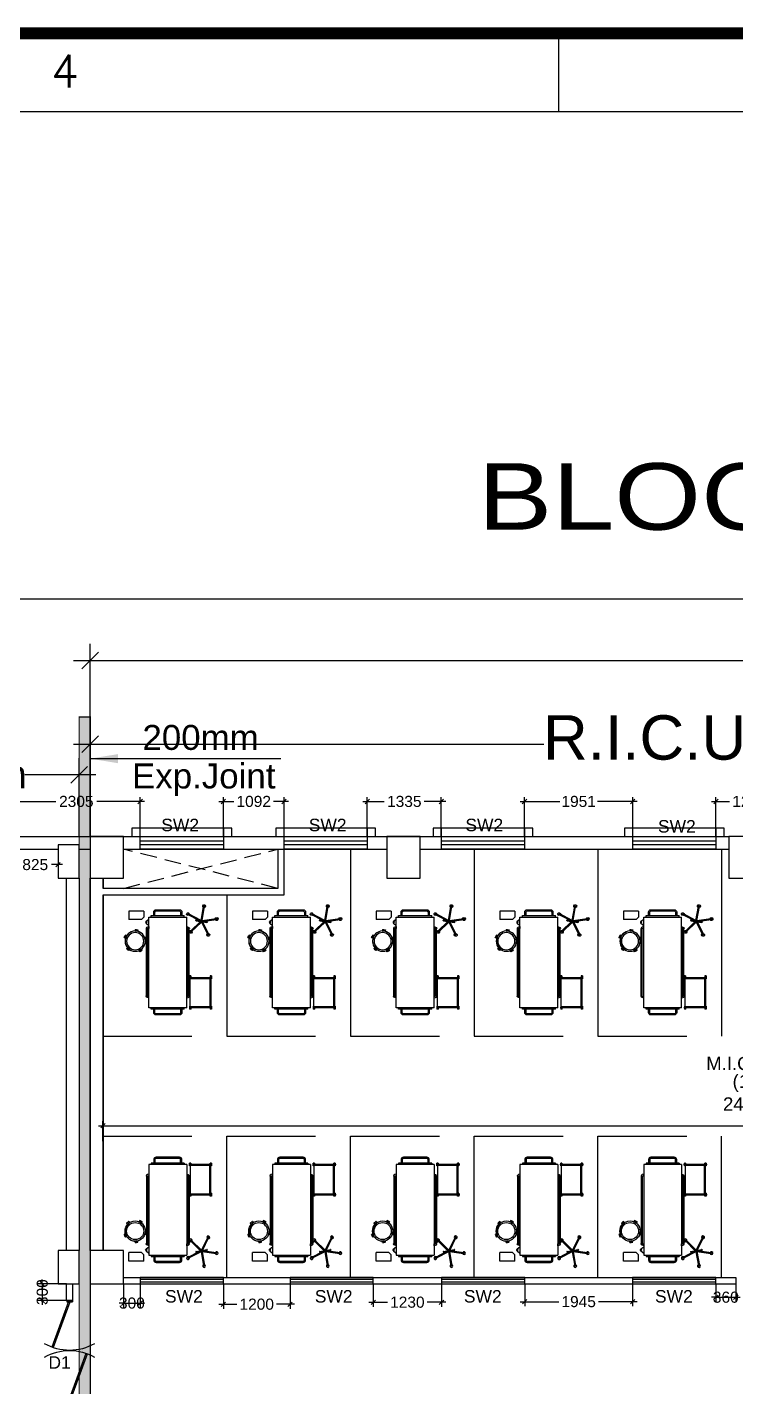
# Model space of a CAD drawing. Extents: x 7620542 to 7843793, y -6476226 to -6093835.
# Drawn here: x 7685352 to 7698124, y -6346936 to -6322426 of the extents above; entities that cross this region are included whole.
import ezdxf
from ezdxf.enums import TextEntityAlignment as Align

# ---------------------------------------------------------------- set-up
doc = ezdxf.new("R2010")
doc.units = 0
doc.header["$LTSCALE"] = 600
doc.header["$MEASUREMENT"] = 0
doc.header["$PDMODE"] = 35
doc.linetypes.add('DASHED', pattern=[0.75, 0.5, -0.25])
doc.linetypes.add('HIDDEN', pattern=[0.375, 0.25, -0.125])
doc.layers.get('0').update_dxf_attribs({"linetype": 'CONTINUOUS'})
doc.layers.get('Defpoints').update_dxf_attribs({"linetype": 'CONTINUOUS'})
for name, color, linetype in [('Beds', 33, 'CONTINUOUS'), ('BLOCKS-PROP', 2, 'CONTINUOUS'), ('DIM', 8, 'CONTINUOUS'), ('DIM-TEXT', 8, 'CONTINUOUS'), ('DOOR', 32, 'CONTINUOUS'), ('Ele Proje.', 7, 'CONTINUOUS'), ('Exp.Joint', 104, 'CONTINUOUS'), ('furniture', 33, 'CONTINUOUS'), ('joinery', 7, 'CONTINUOUS'), ('LA-column', 3, 'CONTINUOUS'), ('LOADING', 140, 'CONTINUOUS'), ('Room Dim', 1, 'CONTINUOUS'), ('TEXT', 6, 'CONTINUOUS'), ('TITLE', 7, 'CONTINUOUS'), ('Walls', 7, 'CONTINUOUS'), ('WIN', 151, 'CONTINUOUS'), ('Working Dim', 5, 'CONTINUOUS')]:
    doc.layers.add(name, color=color, linetype=linetype)
doc.styles.add('ari', font='arial.ttf')
doc.styles.add('ARIAL', font='arial.ttf')
doc.styles.add('ROMANS', font='romans.shx')
doc.styles.add('RT', font='romant.shx')
doc.styles.get("Standard").update_dxf_attribs({"font": 'romans.shx'})
doc.linetypes.add('ZIGZAG', pattern='A,0.0001,-0.2,[131,ltypeshp.shx,S=0.2,R=0,X=-0.2,Y=0],-0.4,[131,ltypeshp.shx,S=0.2,R=180,X=0.2,Y=0],-0.2', length=0.8001)
doc.dimstyles.new('int. dim', dxfattribs={"dimtxt": 450, "dimasz": 80, "dimexe": 80, "dimexo": 0, "dimgap": 70, "dimtad": 0, "dimdec": 0, "dimzin": 12, "dimdsep": 46, "dimtxsty": 'ari', "dimblk": 'OBLIQUE', "dimcen": 2, "dimdle": 80, "dimclrd": 256, "dimclre": 256, "dimclrt": 6, "dimadec": 0, "dimazin": 0, "dimtfac": 1, "dimtdec": 0, "dimtix": 1, "dimtmove": 2, "dimatfit": 3, "dimfxl": 1, "dimtolj": 1, "dimtzin": 0, "dimlwd": -1, "dimlwe": -1, "dimarcsym": 0})
doc.dimstyles.new('LA-Footing-dim', dxfattribs={"dimtxt": 300, "dimasz": 5, "dimexe": 25, "dimexo": 25, "dimgap": 5, "dimtad": 1, "dimdec": 0, "dimzin": 0, "dimdsep": 46, "dimtxsty": 'ROMANS', "dimblk": 'DOT', "dimcen": 0.09, "dimdle": 50, "dimclrd": 5, "dimclre": 5, "dimclrt": 6, "dimadec": 0, "dimazin": 0, "dimtfac": 1, "dimtdec": 0, "dimtix": 1, "dimtofl": 0, "dimtmove": 0, "dimatfit": 3, "dimfxl": 1, "dimtolj": 1, "dimtzin": 0, "dimarcsym": 0})
doc.dimstyles.new('STANDARD$0', dxfattribs={"dimscale": 0, "dimtxt": 150, "dimasz": 125, "dimexe": 0.75, "dimexo": 1, "dimgap": 25, "dimtad": 1, "dimdec": 0, "dimdsep": 46, "dimtxsty": 'Standard', "dimblk1": 'DOT', "dimblk2": 'DOT', "dimsah": 1, "dimcen": 2.5, "dimclrd": 1, "dimclre": 1, "dimclrt": 3, "dimadec": 0, "dimazin": 0, "dimtfac": 1, "dimtdec": 0, "dimtmove": 0, "dimatfit": 3, "dimldrblk": 'DOT', "dimfxl": 1, "dimtolj": 1, "dimtzin": 0, "dimarcsym": 0})
doc.dimstyles.new('TEXT', dxfattribs={"dimscale": 0, "dimtxt": 600, "dimasz": 300, "dimexe": 300, "dimexo": 30, "dimgap": 50, "dimtad": 0, "dimdec": 0, "dimzin": 0, "dimdsep": 46, "dimtxsty": 'RT', "dimblk": 'OBLIQUE', "dimcen": 0.09, "dimdle": 300, "dimclrd": 256, "dimclre": 256, "dimclrt": 170, "dimadec": 0, "dimazin": 0, "dimtfac": 1, "dimtdec": 0, "dimtofl": 0, "dimtmove": 2, "dimatfit": 3, "dimfxl": 1, "dimfrac": 2, "dimtolj": 1, "dimtzin": 0, "dimlwd": -1, "dimlwe": -1, "dimarcsym": 0})

# ---------------------------------------------------------------- blocks, each defined once
blk = doc.blocks.new('A$C66962185')
at = {"layer": 'TITLE', "color": 7}
blk.add_line((120.898, -140930.66), (120.898, -140928.365), dxfattribs=at)
at = {"layer": 'TITLE'}
blk.add_line((2.142, -140930.66), (360.704, -140930.66), dxfattribs=at)
at = {"layer": 'TITLE', "color": 7, "const_width": 0.355}
blk.add_lwpolyline([(363, -140928.365), (363, -141178.329), (0, -141178.329), (0, -140928.365)], close=True, dxfattribs=at)
at = {"layer": 'TITLE', "color": 7, "style": 'ROMANS'}
blk.add_text('4', height=0.952, dxfattribs=at).set_placement((106.412, -140929.478), align=Align.MIDDLE)
blk = doc.blocks.new('Z$W@#5624')
at = {"layer": 'DOOR'}
for p, q in [((19, 470), (840, 769)), ((28, 446), (849, 745)), ((0, 400), (0, 499)), ((0, 499), (25, 499)), ((25, 400), (25, 499)), ((183, 529), (192, 506)), ((188, 518), (680, 697)), ((676, 709), (685, 685)), ((1798, 499), (1773, 499)), ((1773, 400), (1773, 499)), ((1798, 400), (1798, 499)), ((0, 400), (25, 400)), ((19, 470), (28, 446)), ((1770, 453), (949, 154)), ((1779, 429), (957, 130)), ((1610, 381), (1117, 202)), ((1614, 369), (1606, 393)), ((1779, 429), (1770, 453)), ((1798, 400), (1773, 400)), ((1113, 214), (1122, 190))]:
    blk.add_line(p, q, dxfattribs=at)
at = {"layer": 'DOOR', "color": 145}
for centre, start_param, end_param in [((0, 449), 2.617994, 3.665191), ((1798, 449), -0.523599, 0.523599)]:
    blk.add_ellipse(centre, major_axis=(-899, 0), ratio=1, start_param=start_param, end_param=end_param, dxfattribs=at)
blk = doc.blocks.new('_Oblique')
at = {"color": 0, "linetype": 'ByBlock', "lineweight": -2}
blk.add_line((-0.5, -0.5), (0.5, 0.5), dxfattribs=at)
blk = doc.blocks.new('*D478')
at = {"layer": 'Defpoints', "color": 0, "linetype": 'Continuous', "transparency": 16777216}
for p in [(7686489, -6335351), (7686489, -6337015, 5), (7716349, -6337015, 5)]:
    blk.add_point(p, dxfattribs=at)
at = {"layer": 'DIM-TEXT', "transparency": 16777216}
for p, q in [((7686489, -6337015), (7686489, -6335051)), ((7716349, -6337015), (7716349, -6335051)), ((7686189, -6335351), (7694663, -6335351)), ((7716649, -6335351), (7708176, -6335351))]:
    blk.add_line(p, q, dxfattribs=at)
at = {"layer": 'DIM-TEXT', "linetype": 'Continuous', "transparency": 16777216, "xscale": 300, "yscale": 300, "zscale": 300, "rotation": 180}
blk.add_blockref('_Oblique', (7686489, -6335351), dxfattribs=at)
at = {"layer": 'DIM-TEXT', "linetype": 'Continuous', "transparency": 16777216, "xscale": 300, "yscale": 300, "zscale": 300}
blk.add_blockref('_Oblique', (7716349, -6335351), dxfattribs=at)
at = {"layer": 'DIM-TEXT', "color": 170, "linetype": 'Continuous', "transparency": 16777216, "insert": (7701419, -6335351), "char_height": 750, "attachment_point": 5, "style": 'ari'}
blk.add_mtext('\\A1;{\\H1.067x;R.I.C.U. - WARD (20 Beds)}', dxfattribs=at)
blk = doc.blocks.new('*D523')
at = {"layer": 'Defpoints', "color": 0, "transparency": 16777216}
for p in [(7697767, -6336384), (7697767, -6337015, 22419), (7698977, -6337015, 22419)]:
    blk.add_point(p, dxfattribs=at)
at = {"layer": 'Working Dim', "transparency": 16777216}
for p, q in [((7697687, -6336384), (7698013, -6336384)), ((7697767, -6337015), (7697767, -6336304)), ((7699057, -6336384), (7698731, -6336384)), ((7698977, -6337015), (7698977, -6336304))]:
    blk.add_line(p, q, dxfattribs=at)
at = {"layer": 'Working Dim', "transparency": 16777216, "xscale": 80, "yscale": 80, "zscale": 80, "rotation": 180}
blk.add_blockref('_Oblique', (7697767, -6336384), dxfattribs=at)
at = {"layer": 'Working Dim', "transparency": 16777216, "xscale": 80, "yscale": 80, "zscale": 80}
blk.add_blockref('_Oblique', (7698977, -6336384), dxfattribs=at)
at = {"layer": 'Working Dim', "color": 6, "transparency": 16777216, "insert": (7698372, -6336384), "char_height": 200, "attachment_point": 5, "style": 'ari'}
blk.add_mtext('\\A1;1210', dxfattribs=at)
blk = doc.blocks.new('*D524')
at = {"layer": 'Defpoints', "color": 0, "transparency": 16777216}
for p in [(7694316, -6336384), (7694316, -6337015, 22418), (7696267, -6337015, 22419)]:
    blk.add_point(p, dxfattribs=at)
at = {"layer": 'Working Dim', "transparency": 16777216}
for p, q in [((7694236, -6336384), (7694952, -6336384)), ((7694316, -6337015), (7694316, -6336304)), ((7696347, -6336384), (7695632, -6336384)), ((7696267, -6337015), (7696267, -6336304))]:
    blk.add_line(p, q, dxfattribs=at)
at = {"layer": 'Working Dim', "transparency": 16777216, "xscale": 80, "yscale": 80, "zscale": 80, "rotation": 180}
blk.add_blockref('_Oblique', (7694316, -6336384), dxfattribs=at)
at = {"layer": 'Working Dim', "transparency": 16777216, "xscale": 80, "yscale": 80, "zscale": 80}
blk.add_blockref('_Oblique', (7696267, -6336384), dxfattribs=at)
at = {"layer": 'Working Dim', "color": 6, "transparency": 16777216, "insert": (7695292, -6336384), "char_height": 200, "attachment_point": 5, "style": 'ari'}
blk.add_mtext('\\A1;1951', dxfattribs=at)
blk = doc.blocks.new('*D525')
at = {"layer": 'Defpoints', "color": 0, "transparency": 16777216}
for p in [(7691481, -6336384), (7691481, -6337015, 22438), (7692816, -6337015, 22418)]:
    blk.add_point(p, dxfattribs=at)
at = {"layer": 'Working Dim', "transparency": 16777216}
for p, q in [((7691401, -6336384), (7691789, -6336384)), ((7691481, -6337015), (7691481, -6336304)), ((7692896, -6336384), (7692509, -6336384)), ((7692816, -6337015), (7692816, -6336304))]:
    blk.add_line(p, q, dxfattribs=at)
at = {"layer": 'Working Dim', "transparency": 16777216, "xscale": 80, "yscale": 80, "zscale": 80, "rotation": 180}
blk.add_blockref('_Oblique', (7691481, -6336384), dxfattribs=at)
at = {"layer": 'Working Dim', "transparency": 16777216, "xscale": 80, "yscale": 80, "zscale": 80}
blk.add_blockref('_Oblique', (7692816, -6336384), dxfattribs=at)
at = {"layer": 'Working Dim', "color": 6, "transparency": 16777216, "insert": (7692149, -6336384), "char_height": 200, "attachment_point": 5, "style": 'ari'}
blk.add_mtext('\\A1;1335', dxfattribs=at)
blk = doc.blocks.new('*D526')
at = {"layer": 'Defpoints', "color": 0, "transparency": 16777216}
for p in [(7688889, -6336384), (7688889, -6337015, 22436), (7689981, -6337015, 22438)]:
    blk.add_point(p, dxfattribs=at)
at = {"layer": 'Working Dim', "transparency": 16777216}
for p, q in [((7688809, -6336384), (7689077, -6336384)), ((7688889, -6337015), (7688889, -6336304)), ((7690061, -6336384), (7689793, -6336384)), ((7689981, -6337015), (7689981, -6336304))]:
    blk.add_line(p, q, dxfattribs=at)
at = {"layer": 'Working Dim', "transparency": 16777216, "xscale": 80, "yscale": 80, "zscale": 80, "rotation": 180}
blk.add_blockref('_Oblique', (7688889, -6336384), dxfattribs=at)
at = {"layer": 'Working Dim', "transparency": 16777216, "xscale": 80, "yscale": 80, "zscale": 80}
blk.add_blockref('_Oblique', (7689981, -6336384), dxfattribs=at)
at = {"layer": 'Working Dim', "color": 6, "transparency": 16777216, "insert": (7689435, -6336384), "char_height": 200, "attachment_point": 5, "style": 'ari'}
blk.add_mtext('\\A1;1092', dxfattribs=at)
blk = doc.blocks.new('*D527')
at = {"layer": 'Defpoints', "color": 0, "transparency": 16777216}
for p in [(7685084, -6336384), (7685084, -6337015, 48), (7687389, -6337015, 22436)]:
    blk.add_point(p, dxfattribs=at)
at = {"layer": 'Working Dim', "transparency": 16777216}
for p, q in [((7685004, -6336384), (7685866, -6336384)), ((7685084, -6337015), (7685084, -6336304)), ((7687469, -6336384), (7686608, -6336384)), ((7687389, -6337015), (7687389, -6336304))]:
    blk.add_line(p, q, dxfattribs=at)
at = {"layer": 'Working Dim', "transparency": 16777216, "xscale": 80, "yscale": 80, "zscale": 80, "rotation": 180}
blk.add_blockref('_Oblique', (7685084, -6336384), dxfattribs=at)
at = {"layer": 'Working Dim', "transparency": 16777216, "xscale": 80, "yscale": 80, "zscale": 80}
blk.add_blockref('_Oblique', (7687389, -6336384), dxfattribs=at)
at = {"layer": 'Working Dim', "color": 6, "transparency": 16777216, "insert": (7686237, -6336384), "char_height": 200, "attachment_point": 5, "style": 'ari'}
blk.add_mtext('\\A1;2305', dxfattribs=at)
blk = doc.blocks.new('*D546')
at = {"layer": 'Defpoints', "color": 0, "transparency": 16777216}
for p in [(7685084, -6337245, 48), (7685909, -6337245, 42), (7685084, -6337523)]:
    blk.add_point(p, dxfattribs=at)
at = {"layer": 'Working Dim', "transparency": 16777216}
for p, q in [((7685084, -6337245), (7685084, -6337603)), ((7685909, -6337245), (7685909, -6337603)), ((7685004, -6337523), (7685205, -6337523)), ((7685989, -6337523), (7685788, -6337523))]:
    blk.add_line(p, q, dxfattribs=at)
at = {"layer": 'Working Dim', "transparency": 16777216, "xscale": 80, "yscale": 80, "zscale": 80, "rotation": 180}
blk.add_blockref('_Oblique', (7685084, -6337523), dxfattribs=at)
at = {"layer": 'Working Dim', "transparency": 16777216, "xscale": 80, "yscale": 80, "zscale": 80}
blk.add_blockref('_Oblique', (7685909, -6337523), dxfattribs=at)
at = {"layer": 'Working Dim', "color": 6, "transparency": 16777216, "insert": (7685497, -6337523), "char_height": 200, "attachment_point": 5, "style": 'ari'}
blk.add_mtext('\\A1;825', dxfattribs=at)
blk = doc.blocks.new('*D851')
at = {"layer": 'Defpoints', "color": 0, "transparency": 16777216}
for p in [(7761439, -6332733), (7641399, -6337015, 5), (7761439, -6337165, -25)]:
    blk.add_point(p, dxfattribs=at)
at = {"layer": 'DIM', "color": 8, "transparency": 16777216}
for p, q in [((7641399, -6337015), (7641399, -6332433)), ((7761439, -6337165), (7761439, -6332433)), ((7641099, -6332733), (7699470, -6332733)), ((7761739, -6332733), (7703368, -6332733))]:
    blk.add_line(p, q, dxfattribs=at)
at = {"layer": 'DIM', "color": 8, "transparency": 16777216, "xscale": 300, "yscale": 300, "zscale": 300, "rotation": 180}
blk.add_blockref('_Oblique', (7641399, -6332733), dxfattribs=at)
at = {"layer": 'DIM', "color": 8, "transparency": 16777216, "xscale": 300, "yscale": 300, "zscale": 300}
blk.add_blockref('_Oblique', (7761439, -6332733), dxfattribs=at)
at = {"layer": 'DIM', "color": 7, "transparency": 16777216, "insert": (7701419, -6332733), "char_height": 750, "attachment_point": 5, "style": 'ari'}
blk.add_mtext('\\A1;120.04m', dxfattribs=at)
blk = doc.blocks.new('*D853')
at = {"layer": 'Defpoints', "color": 0, "transparency": 16777216}
for p in [(7716349, -6333845), (7686489, -6337015, 11183), (7716349, -6337015)]:
    blk.add_point(p, dxfattribs=at)
at = {"layer": 'DIM', "color": 8, "transparency": 16777216}
for p, q in [((7686489, -6337015), (7686489, -6333545)), ((7716349, -6337015), (7716349, -6333545)), ((7686189, -6333845), (7699720, -6333845)), ((7716649, -6333845), (7703118, -6333845))]:
    blk.add_line(p, q, dxfattribs=at)
at = {"layer": 'DIM', "color": 8, "transparency": 16777216, "xscale": 300, "yscale": 300, "zscale": 300, "rotation": 180}
blk.add_blockref('_Oblique', (7686489, -6333845), dxfattribs=at)
at = {"layer": 'DIM', "color": 8, "transparency": 16777216, "xscale": 300, "yscale": 300, "zscale": 300}
blk.add_blockref('_Oblique', (7716349, -6333845), dxfattribs=at)
at = {"layer": 'DIM', "color": 7, "transparency": 16777216, "insert": (7701419, -6333845), "char_height": 750, "attachment_point": 5, "style": 'ari'}
blk.add_mtext('\\A1;29.86m', dxfattribs=at)
blk = doc.blocks.new('*D864')
at = {"layer": 'Defpoints', "color": 0, "transparency": 16777216}
for p in [(7686289, -6335903), (7682459, -6337015), (7686289, -6337015, -8)]:
    blk.add_point(p, dxfattribs=at)
at = {"layer": 'DIM', "color": 8, "transparency": 16777216}
for p, q in [((7682459, -6337015), (7682459, -6335603)), ((7686289, -6337015), (7686289, -6335603)), ((7682159, -6335903), (7683440, -6335903)), ((7686589, -6335903), (7685309, -6335903))]:
    blk.add_line(p, q, dxfattribs=at)
at = {"layer": 'DIM', "color": 8, "transparency": 16777216, "xscale": 300, "yscale": 300, "zscale": 300, "rotation": 180}
blk.add_blockref('_Oblique', (7682459, -6335903), dxfattribs=at)
at = {"layer": 'DIM', "color": 8, "transparency": 16777216, "xscale": 300, "yscale": 300, "zscale": 300}
blk.add_blockref('_Oblique', (7686289, -6335903), dxfattribs=at)
at = {"layer": 'DIM', "color": 7, "transparency": 16777216, "insert": (7684374, -6335903), "char_height": 500, "attachment_point": 5, "style": 'ari'}
blk.add_mtext('\\A1;3.83m', dxfattribs=at)
blk = doc.blocks.new('_Dot')
at = {"layer": 'WIN', "color": 0, "linetype": 'ByBlock', "lineweight": -2}
blk.add_line((-0.5, 0), (-1, 0), dxfattribs=at)
at = {"layer": 'WIN', "color": 0, "linetype": 'ByBlock', "const_width": 0.5}
blk.add_lwpolyline([(-0.25, 0, 1), (0.25, 0, 1)], format="xyb", close=True, dxfattribs=at)
blk = doc.blocks.new('*D1739')
at = {"layer": 'Defpoints', "color": 0, "transparency": 16777216}
for p in [(7686059, -6345080, 5), (7685624, -6345380), (7686059, -6345380)]:
    blk.add_point(p, dxfattribs=at)
at = {"layer": 'Working Dim', "transparency": 16777216}
for p, q in [((7686059, -6345080), (7685544, -6345080)), ((7685624, -6345080), (7685624, -6345000)), ((7685624, -6345080), (7685624, -6345380)), ((7686059, -6345380), (7685544, -6345380)), ((7685624, -6345380), (7685624, -6345460))]:
    blk.add_line(p, q, dxfattribs=at)
at = {"layer": 'Working Dim', "transparency": 16777216, "xscale": 80, "yscale": 80, "zscale": 80}
for p, rotation in [((7685624, -6345080), 270), ((7685624, -6345380), 90)]:
    blk.add_blockref('_Oblique', p, dxfattribs=dict(at, rotation=rotation))
at = {"layer": 'Working Dim', "color": 6, "transparency": 16777216, "insert": (7685624, -6345230), "char_height": 200, "attachment_point": 5, "rotation": 90, "style": 'ari'}
blk.add_mtext('\\A1;300', dxfattribs=at)
blk = doc.blocks.new('HF12177-P')
for p, q in [((-0.02, -0.007), (-0.189, 0.225)), ((0, 0), (-0.172, 0.237)), ((0, 0), (0.172, 0.237)), ((0.02, -0.007), (0.189, 0.225)), ((-0.063, -0.027), (-0.295, -0.102)), ((-0.01, -0.031), (-0.289, -0.121)), ((-0.12, -0.015), (-0.12, -0.019)), ((-0.112, -0.007), (0.112, -0.007)), ((-0.112, -0.027), (0.112, -0.027)), ((-0.1, -0.007), (-0.1, -0.027)), ((-0.01, -0.031), (-0.01, -0.324)), ((0.01, -0.031), (0.01, -0.324)), ((0.01, -0.031), (0.289, -0.121)), ((0.063, -0.027), (0.295, -0.102)), ((0.1, -0.007), (0.1, -0.027)), ((0.12, -0.015), (0.12, -0.019))]:
    blk.add_line(p, q)
for centre, radius, start, end in [((-0.185, 0.238), 0.03, 325.4712, 286.5288), ((-0.182, 0.23), 0.008, 126.3733, 216), ((0, -0.017), 0.315, 125.6267, 126.3733), ((-0.179, 0.233), 0.008, 36, 125.6267), ((0.185, 0.238), 0.03, 253.4712, 214.5288), ((0.179, 0.233), 0.008, 54.3733, 144), ((0, -0.017), 0.315, 53.6267, 54.3733), ((0.182, 0.23), 0.008, 324, 53.6267), ((-0.3, -0.114), 0.03, 37.4712, 358.5288), ((-0.293, -0.11), 0.008, 108, 197.6267), ((0, -0.017), 0.315, 197.6267, 198.3733), ((-0.291, -0.114), 0.008, 198.3733, 288), ((-0.112, -0.015), 0.008, 90, 180), ((-0.112, -0.019), 0.008, 180, 270), ((0.112, -0.015), 0.008, 0, 90), ((0.112, -0.019), 0.008, 270, 0), ((0.3, -0.114), 0.03, 181.4712, 142.5288), ((0.291, -0.114), 0.008, 252, 341.6267), ((0.293, -0.11), 0.008, 342.3733, 72), ((0, -0.017), 0.315, 341.6267, 342.3733), ((0, -0.332), 0.03, 109.4712, 70.5288), ((-0.002, -0.324), 0.008, 180, 269.6267), ((0, -0.017), 0.315, 269.6267, 270.3733), ((0.002, -0.324), 0.008, 270.3733, 0)]:
    blk.add_arc(centre, radius, start, end)
blk = doc.blocks.new('HF10037A-P')
for p, q in [((-0.03, 0.413), (-0.03, 0.388)), ((0.03, 0.413), (-0.03, 0.413)), ((0.03, 0.388), (-0.03, 0.388)), ((0.03, 0.413), (0.03, 0.388)), ((-0.216, 0.279), (-0.23, 0.221)), ((-0.23, 0.221), (-0.206, 0.215)), ((-0.216, 0.279), (-0.192, 0.273)), ((-0.192, 0.273), (-0.206, 0.215)), ((-0.164, 0.006), (-0.149, 0.026)), ((-0.164, 0.006), (-0.116, -0.03)), ((-0.149, 0.026), (-0.101, -0.01)), ((0.096, -0.011), (0.146, 0.023)), ((0.111, 0.011), (0.116, 0.003)), ((0.111, -0.031), (0.16, 0.003)), ((0.16, 0.003), (0.146, 0.023)), ((0.191, 0.27), (0.215, 0.277)), ((0.191, 0.27), (0.209, 0.212)), ((0.191, 0.237), (0.2, 0.24)), ((0.209, 0.212), (0.233, 0.22)), ((0.215, 0.277), (0.233, 0.22)), ((-0.116, -0.03), (-0.101, -0.01)), ((0.111, -0.031), (0.096, -0.011))]:
    blk.add_line(p, q)
for radius in [0.21, 0.177]:
    blk.add_circle((0, 0.177), radius)
for centre, radius, start, end in [((0, 0.325), 0.0925, 71.0754, 108.9246), ((0, 0.475), 0.0925, 251.0754, 288.9246), ((-0.138, 0.229), 0.0925, 147.3419, 185.1912), ((-0.284, 0.265), 0.0925, 327.3419, 5.1912), ((-0.087, 0.058), 0.0925, 214.1875, 252.0368), ((-0.177, -0.062), 0.0925, 34.1875, 72.0368), ((0.171, -0.066), 0.0925, 105.5121, 143.3614), ((0, 0.177), 0.2, 303.6037, 17.3657), ((0.086, 0.058), 0.0925, 285.5121, 323.3614), ((0.284, 0.268), 0.0925, 178.8412, 216.6904), ((0.141, 0.222), 0.0925, 358.8412, 36.6904)]:
    blk.add_arc(centre, radius, start, end)
blk = doc.blocks.new('ME17678-P')
at = {"layer": 'furniture', "color": 21}
for p, q in [((-0.05, 0.175), (0.26, 0.175)), ((-0.05, 0.175), (-0.05, 0.05)), ((0, 0), (-0.05, 0.05)), ((0, 0), (0.26, 0)), ((0.26, 0.175), (0.26, 0))]:
    blk.add_line(p, q, dxfattribs=at)
blk = doc.blocks.new('A$C6969112B')
at = {"layer": 'furniture', "color": 8}
for p, q in [((428, 1689), (478, 1729)), ((478, 1766), (1160, 1766)), ((478, 131), (478, 1766)), ((521, 1793), (1116, 1793)), ((521, 1766), (521, 1793)), ((1116, 1766), (1116, 1793)), ((1160, 131), (1160, 1766)), ((428, 1654), (478, 1615)), ((432, 1559), (432, 1557)), ((434, 343), (434, 1557)), ((451, 343), (451, 1557)), ((453, 1559), (453, 1557)), ((476, 1595), (476, 1561)), ((1162, 1595), (1162, 1561)), ((1185, 1559), (1185, 1557)), ((1186, 343), (1186, 1557)), ((1204, 343), (1204, 1557)), ((1205, 1559), (1205, 1557)), ((1234, 703), (1212, 703)), ((1212, 703), (1212, 650)), ((1223, 650), (1212, 650)), ((1223, 131), (1223, 676)), ((1223, 676), (1594, 676)), ((1223, 659), (1577, 659)), ((1234, 703), (1234, 676)), ((1577, 659), (1577, 148)), ((1605, 703), (1583, 703)), ((1583, 703), (1583, 676)), ((1594, 676), (1594, 131)), ((1605, 650), (1594, 650)), ((1605, 703), (1605, 650)), ((432, 340), (432, 343)), ((453, 340), (453, 343)), ((476, 304), (476, 339)), ((1162, 304), (1162, 339)), ((1185, 340), (1185, 343)), ((1205, 340), (1205, 343)), ((1160, 131), (478, 131)), ((521, 105), (521, 131)), ((1116, 105), (521, 105)), ((1116, 105), (1116, 131)), ((1223, 157), (1212, 157)), ((1212, 157), (1212, 105)), ((1234, 105), (1212, 105)), ((1577, 148), (1223, 148)), ((1594, 131), (1223, 131)), ((1234, 131), (1234, 105)), ((1583, 131), (1583, 105)), ((1605, 105), (1583, 105)), ((1605, 157), (1594, 157)), ((1605, 157), (1605, 105))]:
    blk.add_line(p, q, dxfattribs=at)
for points in [[(565, 1793), (565, 1854, -0.414214), (608, 1897), (1029, 1897, -0.414214), (1073, 1854), (1073, 1793)], [(587, 1793), (587, 1854, -0.414214), (608, 1875), (1029, 1875, -0.414214), (1051, 1854), (1051, 1793)], [(476, 1593), (451, 1585, 0.318781), (430, 1563), (430, 1559), (455, 1559), (455, 1563), (476, 1563)], [(1162, 1593), (1186, 1585, -0.318781), (1208, 1563), (1208, 1559), (1182, 1559), (1182, 1563), (1162, 1563)], [(476, 307), (451, 314, -0.318781), (430, 336), (430, 340), (455, 340), (455, 336), (476, 336)], [(1162, 307), (1186, 314, 0.318781), (1208, 336), (1208, 340), (1182, 340), (1182, 336), (1162, 336)], [(1073, 105), (1073, 44, -0.414214), (1029, 0), (608, 0, -0.414214), (565, 44), (565, 105)], [(1051, 105), (1051, 44, -0.414214), (1029, 22), (608, 22, -0.414214), (587, 44), (587, 105)]]:
    blk.add_lwpolyline(points, format="xyb", dxfattribs=at)
for points in [[(432, 1557), (453, 1557)], [(476, 1595), (478, 1595)], [(476, 1561), (478, 1561)], [(1162, 1595), (1160, 1595)], [(1162, 1561), (1160, 1561)], [(1205, 1557), (1185, 1557)], [(432, 343), (453, 343)], [(476, 339), (478, 339)], [(476, 304), (478, 304)], [(1162, 339), (1160, 339)], [(1162, 304), (1160, 304)], [(1205, 343), (1185, 343)]]:
    blk.add_lwpolyline(points, dxfattribs=at)
blk.add_circle((435, 1672), 9.27, dxfattribs=at)
for centre, radius, start, end in [((441, 1672), 21.4, 125.427, 234.573), ((1289, 676), 80.7, 161.0754, 198.9246), ((1158, 676), 80.7, 0, 18.9246), ((1660, 676), 80.7, 161.0754, 180), ((1529, 676), 80.7, 341.0754, 18.9246), ((1289, 131), 80.7, 161.0754, 198.9246), ((1158, 131), 80.7, 341.0754, 0), ((1660, 131), 80.7, 180, 198.9246), ((1529, 131), 80.7, 341.0754, 18.9246)]:
    blk.add_arc(centre, radius, start, end, dxfattribs=at)
at = {"layer": 'LOADING', "color": 8, "yscale": 872.7299101983663, "zscale": 872.7299101979671}
for name, p, xscale, rotation in [('HF12177-P', (1425, 1676), -872.7299101979006, 170.2976301882088), ('HF10037A-P', (215, 1178), -872.7299102004868, 353.6512974186875)]:
    blk.add_blockref(name, p, dxfattribs=dict(at, xscale=xscale, rotation=rotation))
at = {"layer": 'LOADING', "color": 8, "xscale": -872.7299101983663, "yscale": 872.7299101983663, "zscale": 872.7299101979671}
blk.add_blockref('ME17678-P', (343, 1719), dxfattribs=at)
blk = doc.blocks.new('*D2117')
at = {"layer": 'Defpoints', "color": 0, "transparency": 16777216}
for p in [(7711017, -6342230), (7686717, -6342509), (7711017, -6342512, 0)]:
    blk.add_point(p, dxfattribs=at)
at = {"layer": 'Working Dim', "transparency": 16777216}
for p, q in [((7686717, -6342509), (7686717, -6342150)), ((7711017, -6342512), (7711017, -6342150)), ((7686637, -6342230), (7698420, -6342230)), ((7711097, -6342230), (7699315, -6342230))]:
    blk.add_line(p, q, dxfattribs=at)
at = {"layer": 'Working Dim', "transparency": 16777216, "xscale": 80, "yscale": 80, "zscale": 80, "rotation": 180}
blk.add_blockref('_Oblique', (7686717, -6342230), dxfattribs=at)
at = {"layer": 'Working Dim', "transparency": 16777216, "xscale": 80, "yscale": 80, "zscale": 80}
blk.add_blockref('_Oblique', (7711017, -6342230), dxfattribs=at)
at = {"layer": 'Working Dim', "color": 6, "transparency": 16777216, "insert": (7698867, -6342230), "char_height": 200, "attachment_point": 5, "style": 'ari'}
blk.add_mtext('\\A1;24300', dxfattribs=at)
blk = doc.blocks.new('*D2166')
at = {"layer": 'Defpoints', "color": 0, "transparency": 16777216}
for p in [(7687089, -6345080), (7687389, -6345080), (7687389, -6345428)]:
    blk.add_point(p, dxfattribs=at)
at = {"layer": 'Working Dim', "transparency": 16777216}
for p, q in [((7687089, -6345080), (7687089, -6345508)), ((7687389, -6345080), (7687389, -6345508)), ((7687089, -6345428), (7687009, -6345428)), ((7687089, -6345428), (7687389, -6345428)), ((7687389, -6345428), (7687469, -6345428))]:
    blk.add_line(p, q, dxfattribs=at)
at = {"layer": 'Working Dim', "transparency": 16777216, "xscale": 80, "yscale": 80, "zscale": 80}
blk.add_blockref('_Oblique', (7687089, -6345428), dxfattribs=at)
at = {"layer": 'Working Dim', "transparency": 16777216, "xscale": 80, "yscale": 80, "zscale": 80, "rotation": 180}
blk.add_blockref('_Oblique', (7687389, -6345428), dxfattribs=at)
at = {"layer": 'Working Dim', "color": 6, "transparency": 16777216, "insert": (7687239, -6345428), "char_height": 200, "attachment_point": 5, "style": 'ari'}
blk.add_mtext('\\A1;300', dxfattribs=at)
blk = doc.blocks.new('*D2167')
at = {"layer": 'Defpoints', "color": 0, "transparency": 16777216}
for p in [(7688889, -6345080), (7690089, -6345080), (7690089, -6345448)]:
    blk.add_point(p, dxfattribs=at)
at = {"layer": 'Working Dim', "transparency": 16777216}
for p, q in [((7688889, -6345080), (7688889, -6345528)), ((7690089, -6345080), (7690089, -6345528)), ((7688809, -6345448), (7689130, -6345448)), ((7690169, -6345448), (7689848, -6345448))]:
    blk.add_line(p, q, dxfattribs=at)
at = {"layer": 'Working Dim', "transparency": 16777216, "xscale": 80, "yscale": 80, "zscale": 80, "rotation": 180}
blk.add_blockref('_Oblique', (7688889, -6345448), dxfattribs=at)
at = {"layer": 'Working Dim', "transparency": 16777216, "xscale": 80, "yscale": 80, "zscale": 80}
blk.add_blockref('_Oblique', (7690089, -6345448), dxfattribs=at)
at = {"layer": 'Working Dim', "color": 6, "transparency": 16777216, "insert": (7689489, -6345448), "char_height": 200, "attachment_point": 5, "style": 'ari'}
blk.add_mtext('\\A1;1200', dxfattribs=at)
blk = doc.blocks.new('*D2168')
at = {"layer": 'Defpoints', "color": 0, "transparency": 16777216}
for p in [(7691589, -6345080), (7692820, -6345080), (7692820, -6345412)]:
    blk.add_point(p, dxfattribs=at)
at = {"layer": 'Working Dim', "transparency": 16777216}
for p, q in [((7691589, -6345080), (7691589, -6345492)), ((7692820, -6345080), (7692820, -6345492)), ((7691509, -6345412), (7691846, -6345412)), ((7692900, -6345412), (7692563, -6345412))]:
    blk.add_line(p, q, dxfattribs=at)
at = {"layer": 'Working Dim', "transparency": 16777216, "xscale": 80, "yscale": 80, "zscale": 80, "rotation": 180}
blk.add_blockref('_Oblique', (7691589, -6345412), dxfattribs=at)
at = {"layer": 'Working Dim', "transparency": 16777216, "xscale": 80, "yscale": 80, "zscale": 80}
blk.add_blockref('_Oblique', (7692820, -6345412), dxfattribs=at)
at = {"layer": 'Working Dim', "color": 6, "transparency": 16777216, "insert": (7692204, -6345412), "char_height": 200, "attachment_point": 5, "style": 'ari'}
blk.add_mtext('\\A1;1230', dxfattribs=at)
blk = doc.blocks.new('*D2169')
at = {"layer": 'Defpoints', "color": 0, "transparency": 16777216}
for p in [(7694320, -6345080), (7696264, -6345080), (7696264, -6345402)]:
    blk.add_point(p, dxfattribs=at)
at = {"layer": 'Working Dim', "transparency": 16777216}
for p, q in [((7694320, -6345080), (7694320, -6345482)), ((7696264, -6345080), (7696264, -6345482)), ((7694240, -6345402), (7694932, -6345402)), ((7696344, -6345402), (7695652, -6345402))]:
    blk.add_line(p, q, dxfattribs=at)
at = {"layer": 'Working Dim', "transparency": 16777216, "xscale": 80, "yscale": 80, "zscale": 80, "rotation": 180}
blk.add_blockref('_Oblique', (7694320, -6345402), dxfattribs=at)
at = {"layer": 'Working Dim', "transparency": 16777216, "xscale": 80, "yscale": 80, "zscale": 80}
blk.add_blockref('_Oblique', (7696264, -6345402), dxfattribs=at)
at = {"layer": 'Working Dim', "color": 6, "transparency": 16777216, "insert": (7695292, -6345402), "char_height": 200, "attachment_point": 5, "style": 'ari'}
blk.add_mtext('\\A1;1945', dxfattribs=at)
blk = doc.blocks.new('*D2170')
at = {"layer": 'Defpoints', "color": 0, "transparency": 16777216}
for p in [(7697764, -6345080), (7698124, -6345080), (7698124, -6345322)]:
    blk.add_point(p, dxfattribs=at)
at = {"layer": 'Working Dim', "transparency": 16777216}
for p, q in [((7697764, -6345080), (7697764, -6345402)), ((7698124, -6345080), (7698124, -6345402)), ((7697764, -6345322), (7697684, -6345322)), ((7697764, -6345322), (7698124, -6345322)), ((7698124, -6345322), (7698204, -6345322))]:
    blk.add_line(p, q, dxfattribs=at)
at = {"layer": 'Working Dim', "transparency": 16777216, "xscale": 80, "yscale": 80, "zscale": 80}
blk.add_blockref('_Oblique', (7697764, -6345322), dxfattribs=at)
at = {"layer": 'Working Dim', "transparency": 16777216, "xscale": 80, "yscale": 80, "zscale": 80, "rotation": 180}
blk.add_blockref('_Oblique', (7698124, -6345322), dxfattribs=at)
at = {"layer": 'Working Dim', "color": 6, "transparency": 16777216, "insert": (7697944, -6345322), "char_height": 200, "attachment_point": 5, "style": 'ari'}
blk.add_mtext('\\A1;360', dxfattribs=at)

msp = doc.modelspace()

# ---------------------------------------------------------------- hatches: boundary and pattern name
at = {"layer": 'Exp.Joint', "linetype": 'HIDDEN'}
msp.add_hatch(color=256, dxfattribs=at).paths.add_polyline_path([(7686489.139, -6334860.673), (7686289.139, -6334860.673), (7686289.139, -6455862.509), (7686489.139, -6455862.509)])

# ---------------------------------------------------------------- linework, layer by layer
at = {"layer": 'Beds', "linetype": 'ZIGZAG', "ltscale": 0.6}
for p, q in [((7691178.342, -6337245.328, -14.83), (7691178.342, -6340614.887, -14.83)), ((7693407.986, -6337245.328, -14.83), (7693407.986, -6340614.887, -14.83)), ((7695637.63, -6337245.284, -14.83), (7695637.63, -6340614.887, -14.83)), ((7697867.273, -6337245.328, -14.83), (7697867.273, -6340614.887, -14.83)), ((7688948.698, -6338065.367, -14.83), (7688948.698, -6340614.887, -14.83)), ((7686719.054, -6340614.887, -14.83), (7688321.778, -6340614.887, -14.83)), ((7688948.698, -6340614.887, -14.83), (7690551.422, -6340614.887, -14.83)), ((7691178.342, -6340614.887, -14.83), (7692781.066, -6340614.887, -14.83)), ((7693407.986, -6340614.887, -14.83), (7695010.71, -6340614.887, -14.83)), ((7695637.63, -6340614.887, -14.83), (7697240.354, -6340614.887, -14.83)), ((7686719.054, -6342415.726, -14.83), (7688321.778, -6342415.726, -14.83)), ((7688948.698, -6344965.246, -14.83), (7688948.698, -6342415.726, -14.83)), ((7688948.698, -6342415.726, -14.83), (7690551.422, -6342415.726, -14.83)), ((7691178.342, -6344965.246, -14.83), (7691178.342, -6342415.726, -14.83)), ((7691178.342, -6342415.726, -14.83), (7692781.066, -6342415.726, -14.83)), ((7693407.986, -6344965.246, -14.83), (7693407.986, -6342415.726, -14.83)), ((7693407.986, -6342415.726, -14.83), (7695010.71, -6342415.726, -14.83)), ((7695637.63, -6344965.246, -14.83), (7695637.63, -6342415.726, -14.83)), ((7695637.63, -6342415.726, -14.83), (7697240.354, -6342415.726, -14.83)), ((7697867.273, -6344965.246, -14.83), (7697867.273, -6342415.726, -14.83))]:
    msp.add_line(p, q, dxfattribs=at)
at = {"layer": 'Ele Proje.', "elevation": -14.83}
for points in [[(7687389.234, -6337015.328), (7687389.234, -6336865.328), (7687239.234, -6336865.328), (7687239.234, -6337015.328)], [(7689039.234, -6337015.306), (7689039.234, -6336865.306), (7688889.234, -6336865.306), (7688889.234, -6337015.306)], [(7689981.237, -6337015.328), (7689981.237, -6336865.328), (7689831.237, -6336865.328), (7689831.237, -6337015.328)], [(7691631.237, -6337015.306), (7691631.237, -6336865.306), (7691481.237, -6336865.306), (7691481.237, -6337015.306)], [(7692816.643, -6337015.328), (7692816.643, -6336865.328), (7692666.643, -6336865.328), (7692666.643, -6337015.328)], [(7694466.643, -6337015.306), (7694466.643, -6336865.306), (7694316.643, -6336865.306), (7694316.643, -6337015.306)], [(7696267.234, -6337015.328), (7696267.234, -6336865.328), (7696117.234, -6336865.328), (7696117.234, -6337015.328)], [(7697917.234, -6337015.306), (7697917.234, -6336865.306), (7697767.234, -6336865.306), (7697767.234, -6337015.306)]]:
    msp.add_lwpolyline(points, dxfattribs=at)
at = {"layer": 'Exp.Joint', "linetype": 'HIDDEN', "const_width": 20, "elevation": -9.884}
msp.add_lwpolyline([(7686489.139, -6334860.673), (7686289.139, -6334860.673), (7686289.139, -6455862.509), (7686489.139, -6455862.509)], close=True, dxfattribs=at)
at = {"layer": 'LA-column', "color": 2}
for points, elevation in [([(7686489.144, -6337765.399), (7687089.144, -6337765.399), (7687089.144, -6337015.399), (7686489.144, -6337015.399)], 11172.341), ([(7691836.648, -6337765.399), (7692436.648, -6337765.399), (7692436.648, -6337015.399), (7691836.648, -6337015.399)], 11172.341), ([(7697997.144, -6337765.399), (7698597.144, -6337765.399), (7698597.144, -6337015.399), (7697997.144, -6337015.399)], 11172.341), ([(7686289.144, -6337765.399), (7686289.144, -6337165.399), (7685909.144, -6337165.399), (7685909.144, -6337765.399)], -14.639), ([(7686289.144, -6345080.366), (7686289.144, -6344480.366), (7685909.144, -6344480.366), (7685909.144, -6345080.366)], -9.508), ([(7686489.144, -6345080.251), (7687089.144, -6345080.251), (7687089.144, -6344480.251), (7686489.144, -6344480.251)], -13.799)]:
    msp.add_lwpolyline(points, close=True, dxfattribs=dict(at, elevation=elevation))
at = {"layer": 'Walls'}
for p, q in [((7658168.551, -6337015.284, -14.83), (7697997.144, -6337015.284, -14.83)), ((7658168.551, -6337015.306, -14.83), (7686489.144, -6337015.306, -14.83)), ((7682459.143, -6337245.284, -14.83), (7685909.144, -6337245.284, -14.83)), ((7686289.144, -6337245.284, -14.83), (7686489.144, -6337245.284, -14.83)), ((7686289.144, -6337245.306, -14.83), (7686489.144, -6337245.306, -14.83)), ((7687089.144, -6337245.284, -14.83), (7691836.648, -6337245.284, -14.83)), ((7692436.648, -6337245.284, -14.83), (7697997.144, -6337245.284, -14.83)), ((7686719.054, -6337950.373, -14.83), (7686719.054, -6337765.324, -14.83)), ((7686719.054, -6344480.367, -14.83), (7686719.054, -6338065.373, -14.83))]:
    msp.add_line(p, q, dxfattribs=at)
at = {"layer": 'Walls', "color": 8}
for p, q in [((7688889.234, -6336865.306, -14.83), (7687389.234, -6336865.306, -14.83)), ((7691481.237, -6336865.306, -14.83), (7689981.237, -6336865.306, -14.83)), ((7694316.643, -6336865.306, -14.83), (7692816.643, -6336865.306, -14.83)), ((7697767.234, -6336865.306, -14.83), (7696267.234, -6336865.306, -14.83))]:
    msp.add_line(p, q, dxfattribs=at)
at = {"layer": 'Walls', "linetype": 'Continuous'}
for p, q in [((7686489.054, -6344480.367, -14.83), (7686489.054, -6337765.324, -14.83)), ((7686059.054, -6345380.321, -14.83), (7686059.054, -6345080.321, -14.83)), ((7686174.054, -6345380.321, -14.83), (7686174.054, -6345080.321, -14.83)), ((7686174.054, -6345380.321, -14.83), (7686059.054, -6345380.321, -14.83))]:
    msp.add_line(p, q, dxfattribs=at)
at = {"layer": 'Walls', "elevation": -14.83}
for points in [[(7689867.057, -6337245.453), (7689867.057, -6337950.362), (7686719.054, -6337950.373)], [(7686719.054, -6338065.373), (7689982.057, -6338065.361), (7689982.057, -6337245.453)]]:
    msp.add_lwpolyline(points, dxfattribs=at)
at = {"layer": 'Walls', "linetype": 'Continuous', "elevation": -14.83}
for points in [[(7686059.054, -6344480.366), (7686059.054, -6337765.256)], [(7686289.144, -6337765.399), (7686289.144, -6344480.351)], [(7686719.054, -6337765.256), (7686719.054, -6337950.373)], [(7686719.054, -6338065.373), (7686719.054, -6344480.367)]]:
    msp.add_lwpolyline(points, dxfattribs=at)
at = {"layer": 'WIN', "linetype": 'Continuous', "elevation": -14.83}
for points in [[(7688889.234, -6337015.328), (7688889.234, -6337245.328), (7687389.234, -6337245.328), (7687389.234, -6337015.328)], [(7691481.237, -6337015.328), (7691481.237, -6337245.328), (7689981.237, -6337245.328), (7689981.237, -6337015.328)], [(7694316.643, -6337015.328), (7694316.643, -6337245.328), (7692816.643, -6337245.328), (7692816.643, -6337015.328)], [(7697767.234, -6337015.328), (7697767.234, -6337245.328), (7696267.234, -6337245.328), (7696267.234, -6337015.328)], [(7688889.234, -6337092.328), (7688889.234, -6337168.328), (7687389.234, -6337168.328), (7687389.234, -6337092.328)], [(7691481.237, -6337092.328), (7691481.237, -6337168.328), (7689981.237, -6337168.328), (7689981.237, -6337092.328)], [(7694316.643, -6337092.328), (7694316.643, -6337168.328), (7692816.643, -6337168.328), (7692816.643, -6337092.328)], [(7697767.234, -6337092.328), (7697767.234, -6337168.328), (7696267.234, -6337168.328), (7696267.234, -6337092.328)], [(7688889.144, -6345080.251), (7688889.144, -6344965.251), (7687389.144, -6344965.251), (7687389.144, -6345080.251)], [(7688889.144, -6345041.336), (7688889.144, -6345003.613), (7687389.144, -6345003.613), (7687389.144, -6345041.336)], [(7691589.144, -6345080.251), (7691589.144, -6344965.251), (7690089.144, -6344965.251), (7690089.144, -6345080.251)], [(7691589.144, -6345041.336), (7691589.144, -6345003.613), (7690089.144, -6345003.613), (7690089.144, -6345041.336)], [(7694319.643, -6345080.251), (7694319.643, -6344965.251), (7692819.643, -6344965.251), (7692819.643, -6345080.251)], [(7694319.643, -6345041.336), (7694319.643, -6345003.613), (7692819.643, -6345003.613), (7692819.643, -6345041.336)], [(7697764.234, -6345080.251), (7697764.234, -6344965.251), (7696264.234, -6344965.251), (7696264.234, -6345080.251)], [(7697764.234, -6345041.336), (7697764.234, -6345003.613), (7696264.234, -6345003.613), (7696264.234, -6345041.336)]]:
    msp.add_lwpolyline(points, close=True, dxfattribs=at)
at = {"layer": 'Working Dim', "color": 8, "linetype": 'DASHED'}
for p, q in [((7689867.147, -6337950.362, 11187.789), (7687088.964, -6337245.409, 11182.497)), ((7687088.964, -6337950.362, 11187.789), (7689867.147, -6337245.409, 11182.497))]:
    msp.add_line(p, q, dxfattribs=at)
at = {"layer": 'Working Dim', "color": 7}
for p, q in [((7687089.144, -6344965.251, -14.83), (7698124.32, -6344965.251, -14.798)), ((7687089.144, -6345080.251, -14.83), (7698124.32, -6345080.251, -14.798)), ((7698124.32, -6344965.251, -14.83), (7698124.32, -6345080.251, -14.83))]:
    msp.add_line(p, q, dxfattribs=at)

# ---------------------------------------------------------------- block references
at = {"layer": 'Beds'}
for p in [(7687067.142, -6340233.371, -14.83), (7689296.786, -6340233.371, -14.83), (7691526.43, -6340233.371, -14.83), (7693756.074, -6340233.371, -14.83), (7695985.718, -6340233.371, -14.83)]:
    msp.add_blockref('A$C6969112B', p, dxfattribs=at)
at = {"layer": 'Beds', "xscale": -1, "rotation": 180}
for p in [(7687067.142, -6342797.242, -14.83), (7689296.786, -6342797.242, -14.83), (7691526.43, -6342797.242, -14.83), (7693756.074, -6342797.242, -14.83), (7695985.718, -6342797.242, -14.83)]:
    msp.add_blockref('A$C6969112B', p, dxfattribs=at)
at = {"layer": 'DOOR', "linetype": 'Continuous', "xscale": -1.001247152686119, "yscale": 1.001247152686119, "zscale": 1.001247151760859, "rotation": 270}
msp.add_blockref('Z$W@#5624', (7685666.554, -6347180.321, -14.83), dxfattribs=at)
at = {"layer": 'TITLE', "xscale": 614.4175770664588, "yscale": 614.4175710082054, "zscale": 614.4175728063115}
msp.add_blockref('A$C66962185', (7620650.707, 80266328.743, -14.83), dxfattribs=at)

# ---------------------------------------------------------------- texts
at = {"layer": 'BLOCKS-PROP', "color": 10, "style": 'ARIAL', "width": 1.2}
msp.add_text('BLOCK - B2a (4)', height=1200, dxfattribs=at).set_placement((7701073.962, -6331485.375, -41.488), align=Align.CENTER)
at = {"layer": 'Exp.Joint', "color": 7, "style": 'ARIAL'}
for s, p in [('200mm', (7688476.988, -6335454.658, 4.14)), ('Exp.Joint', (7688534.273, -6336149.337, 4.14))]:
    msp.add_text(s, height=450, dxfattribs=at).set_placement(p, align=Align.CENTER)
at = {"layer": 'joinery', "style": 'ari'}
for s, p in [('SW2', (7688108.723, -6336919.976, -14.83)), ('SW2', (7690767.808, -6336919.976, -14.83)), ('SW2', (7693590.917, -6336919.976, -14.83)), ('SW2', (7697061.934, -6336944.376, -14.83)), ('SW2', (7688176.441, -6345417.489, -14.83)), ('SW2', (7690876.441, -6345417.489, -14.83)), ('SW2', (7693563.575, -6345417.489, -14.83)), ('SW2', (7697008.167, -6345417.489, -14.83)), ('D1', (7685935.544, -6346609.957, -9.884))]:
    msp.add_text(s, height=225, dxfattribs=at).set_placement(p, align=Align.CENTER)
at = {"layer": 'Room Dim', "style": 'ARIAL'}
msp.add_text('24300 x 7720', height=240, dxfattribs=at).set_placement((7698909.77, -6341958.22, -14.83), align=Align.CENTER)
at = {"layer": 'TEXT', "color": 7, "style": 'ARIAL'}
for s, p in [('M.I.C.U. - WARD', (7698865.241, -6341227.516, -14.83)), ('(10 Beds)', (7698792.554, -6341547.145, -14.83))]:
    msp.add_text(s, height=240, dxfattribs=at).set_placement(p, align=Align.CENTER)

# ---------------------------------------------------------------- dimensions: what is measured, and where the dimension line sits
at = {"layer": 'DIM'}
for base, p1, p2, override, picture, middle in [((7761439.285, -6332733.427, -14.83), (7641399.003, -6337015.366, -9.699), (7761439.285, -6337165.48, -39.948), {"dimscale": 1, "dimtxt": 750, "dimasz": 300, "dimexe": 300, "dimexo": 0, "dimgap": 1, "dimtad": 0, "dimdec": 2, "dimlfac": 0.001, "dimzin": 0, "dimpost": 'm', "dimtxsty": 'ari', "dimblk1": 'Oblique', "dimblk2": 'Oblique', "dimcen": 0, "dimdle": 300, "dimclrd": 8, "dimclre": 8, "dimclrt": 7, "dimadec": 2, "dimtdec": 2, "dimtmove": 2, "dimfxl": 0.75, "dimfrac": 1, "dimlwd": 65535, "dimlwe": 65535}, '*D851', (7701419.144, -6332733.427, -14.83)), ((7716349.055, -6333844.636, -14.83), (7686489.144, -6337015.399, 11168.422), (7716349.055, -6337015.381, -14.83), {"dimscale": 1, "dimtxt": 750, "dimasz": 300, "dimexe": 300, "dimexo": 0, "dimgap": 1, "dimtad": 0, "dimdec": 2, "dimlfac": 0.001, "dimzin": 0, "dimpost": 'm', "dimtxsty": 'ari', "dimblk1": 'Oblique', "dimblk2": 'Oblique', "dimcen": 0, "dimdle": 300, "dimclrd": 8, "dimclre": 8, "dimclrt": 7, "dimadec": 2, "dimtdec": 2, "dimtmove": 2, "dimfxl": 0.75, "dimfrac": 1, "dimlwd": 65535, "dimlwe": 65535}, '*D853', (7701419.099, -6333844.636, -14.83)), ((7686289.144, -6335903, -14.83), (7682459.143, -6337015.387, -14.83), (7686289.144, -6337015.381, -22.478), {"dimscale": 1, "dimtxt": 500, "dimasz": 300, "dimexe": 300, "dimexo": 0, "dimgap": 1, "dimtad": 0, "dimdec": 2, "dimlfac": 0.001, "dimzin": 0, "dimpost": 'm', "dimtxsty": 'ari', "dimblk1": 'Oblique', "dimblk2": 'Oblique', "dimcen": 0, "dimdle": 300, "dimclrd": 8, "dimclre": 8, "dimclrt": 7, "dimadec": 2, "dimtdec": 2, "dimtmove": 2, "dimfxl": 0.75, "dimfrac": 1, "dimlwd": 65535, "dimlwe": 65535}, '*D864', (7684374.143, -6335903, -14.83))]:
    dim = msp.add_linear_dim(base=base, p1=p1, p2=p2, dimstyle='STANDARD$0', override=override, dxfattribs=at)
    dim.commit()
    dim.dimension.update_dxf_attribs({"geometry": picture, "text_midpoint": middle})
at = {"layer": 'DIM-TEXT', "linetype": 'Continuous'}
dim = msp.add_linear_dim(base=(7686489.054, -6335351.01, -19.962), p1=(7716349.145, -6337015.444, -14.83), p2=(7686489.054, -6337015.444, -14.83), text='{\\H1.067x;R.I.C.U. - WARD (20 Beds)}', dimstyle='TEXT', override={"dimscale": 1, "dimtxt": 750, "dimexo": 0, "dimtxsty": 'ari'}, dxfattribs=at)
dim.commit()
dim.dimension.update_dxf_attribs({"geometry": '*D478', "text_midpoint": (7701419.099, -6335351.01, -19.962)})
at = {"layer": 'Working Dim'}
for base, p1, p2, angle, override, picture, middle in [((7685084.144, -6336384.489), (7687389.054, -6337015.387, 22436.083), (7685084.144, -6337015.409, 47.553), 180, {"dimtxt": 200}, '*D527', (7686236.599, -6336384.489)), ((7688889.054, -6336384.489), (7689981.057, -6337015.465, 22438.114), (7688889.054, -6337015.465, 22436.083), 180, {"dimtxt": 200}, '*D526', (7689435.055, -6336384.489)), ((7691481.057, -6336384.489), (7692816.462, -6337015.465, 22417.841), (7691481.057, -6337015.387, 22438.114), 180, {"dimtxt": 200}, '*D525', (7692148.76, -6336384.489)), ((7694316.462, -6336384.489), (7696267.053, -6337015.465, 22419.124), (7694316.462, -6337015.465, 22417.841), 180, {"dimtxt": 200}, '*D524', (7695291.758, -6336384.489)), ((7697767.053, -6336384.489), (7698977.053, -6337015.465, 22419.124), (7697767.053, -6337015.465, 22419.124), 180, {"dimtxt": 200}, '*D523', (7698372.053, -6336384.489)), ((7685084.144, -6337522.536), (7685909.144, -6337245.387, 42.231), (7685084.144, -6337245.387, 47.553), 180, {"dimtxt": 200}, '*D546', (7685496.644, -6337522.536)), ((7685623.551, -6345380.321, -14.83), (7686059.054, -6345080.366, -9.508), (7686059.054, -6345380.321, -14.83), 90, {"dimtxt": 200, "dimarcsym": 1}, '*D1739', (7685623.551, -6345230.343, -14.83))]:
    dim = msp.add_linear_dim(base=base, p1=p1, p2=p2, angle=angle, dimstyle='int. dim', override=override, dxfattribs=at)
    dim.commit()
    dim.dimension.update_dxf_attribs({"geometry": picture, "text_midpoint": middle})
at = {"layer": 'Working Dim', "color": 7}
for base, p1, p2, picture, middle in [((7711017.492, -6342230.445, -14.83), (7686717.054, -6342509.239, -14.83), (7711017.492, -6342512.035, -14.793), '*D2117', (7698867.273, -6342230.445, -14.83)), ((7687389.144, -6345428.452, -14.83), (7687089.144, -6345080.251, -14.83), (7687389.144, -6345080.251, -14.83), '*D2166', (7687239.144, -6345428.452, -14.83)), ((7690089.144, -6345448.307, -14.83), (7688889.144, -6345080.251, -14.83), (7690089.144, -6345080.251, -14.83), '*D2167', (7689489.144, -6345448.307, -14.83)), ((7692819.643, -6345411.762, -14.83), (7691589.144, -6345080.251, -14.83), (7692819.643, -6345080.251, -14.83), '*D2168', (7692204.393, -6345411.762, -14.83)), ((7696264.234, -6345401.903, -14.83), (7694319.643, -6345080.251, -14.83), (7696264.234, -6345080.251, -14.83), '*D2169', (7695291.938, -6345401.903, -14.83)), ((7698124.32, -6345321.691, -14.83), (7697764.234, -6345080.251, -14.83), (7698124.32, -6345080.251, -14.83), '*D2170', (7697944.277, -6345321.691, -14.83))]:
    dim = msp.add_linear_dim(base=base, p1=p1, p2=p2, dimstyle='int. dim', override={"dimtxt": 200, "dimarcsym": 1}, dxfattribs=at)
    dim.commit()
    dim.dimension.update_dxf_attribs({"geometry": picture, "text_midpoint": middle})

# ---------------------------------------------------------------- leaders
at = {"layer": 'Exp.Joint'}
msp.add_leader([(7686489.139, -6335612.304, 3.086), (7689921.914, -6335612.304, 3.086)], dimstyle='LA-Footing-dim', override={"dimasz": 500, "dimgap": 5, "dimtad": 0}, dxfattribs=at)

doc.saveas('drawing.dxf')
